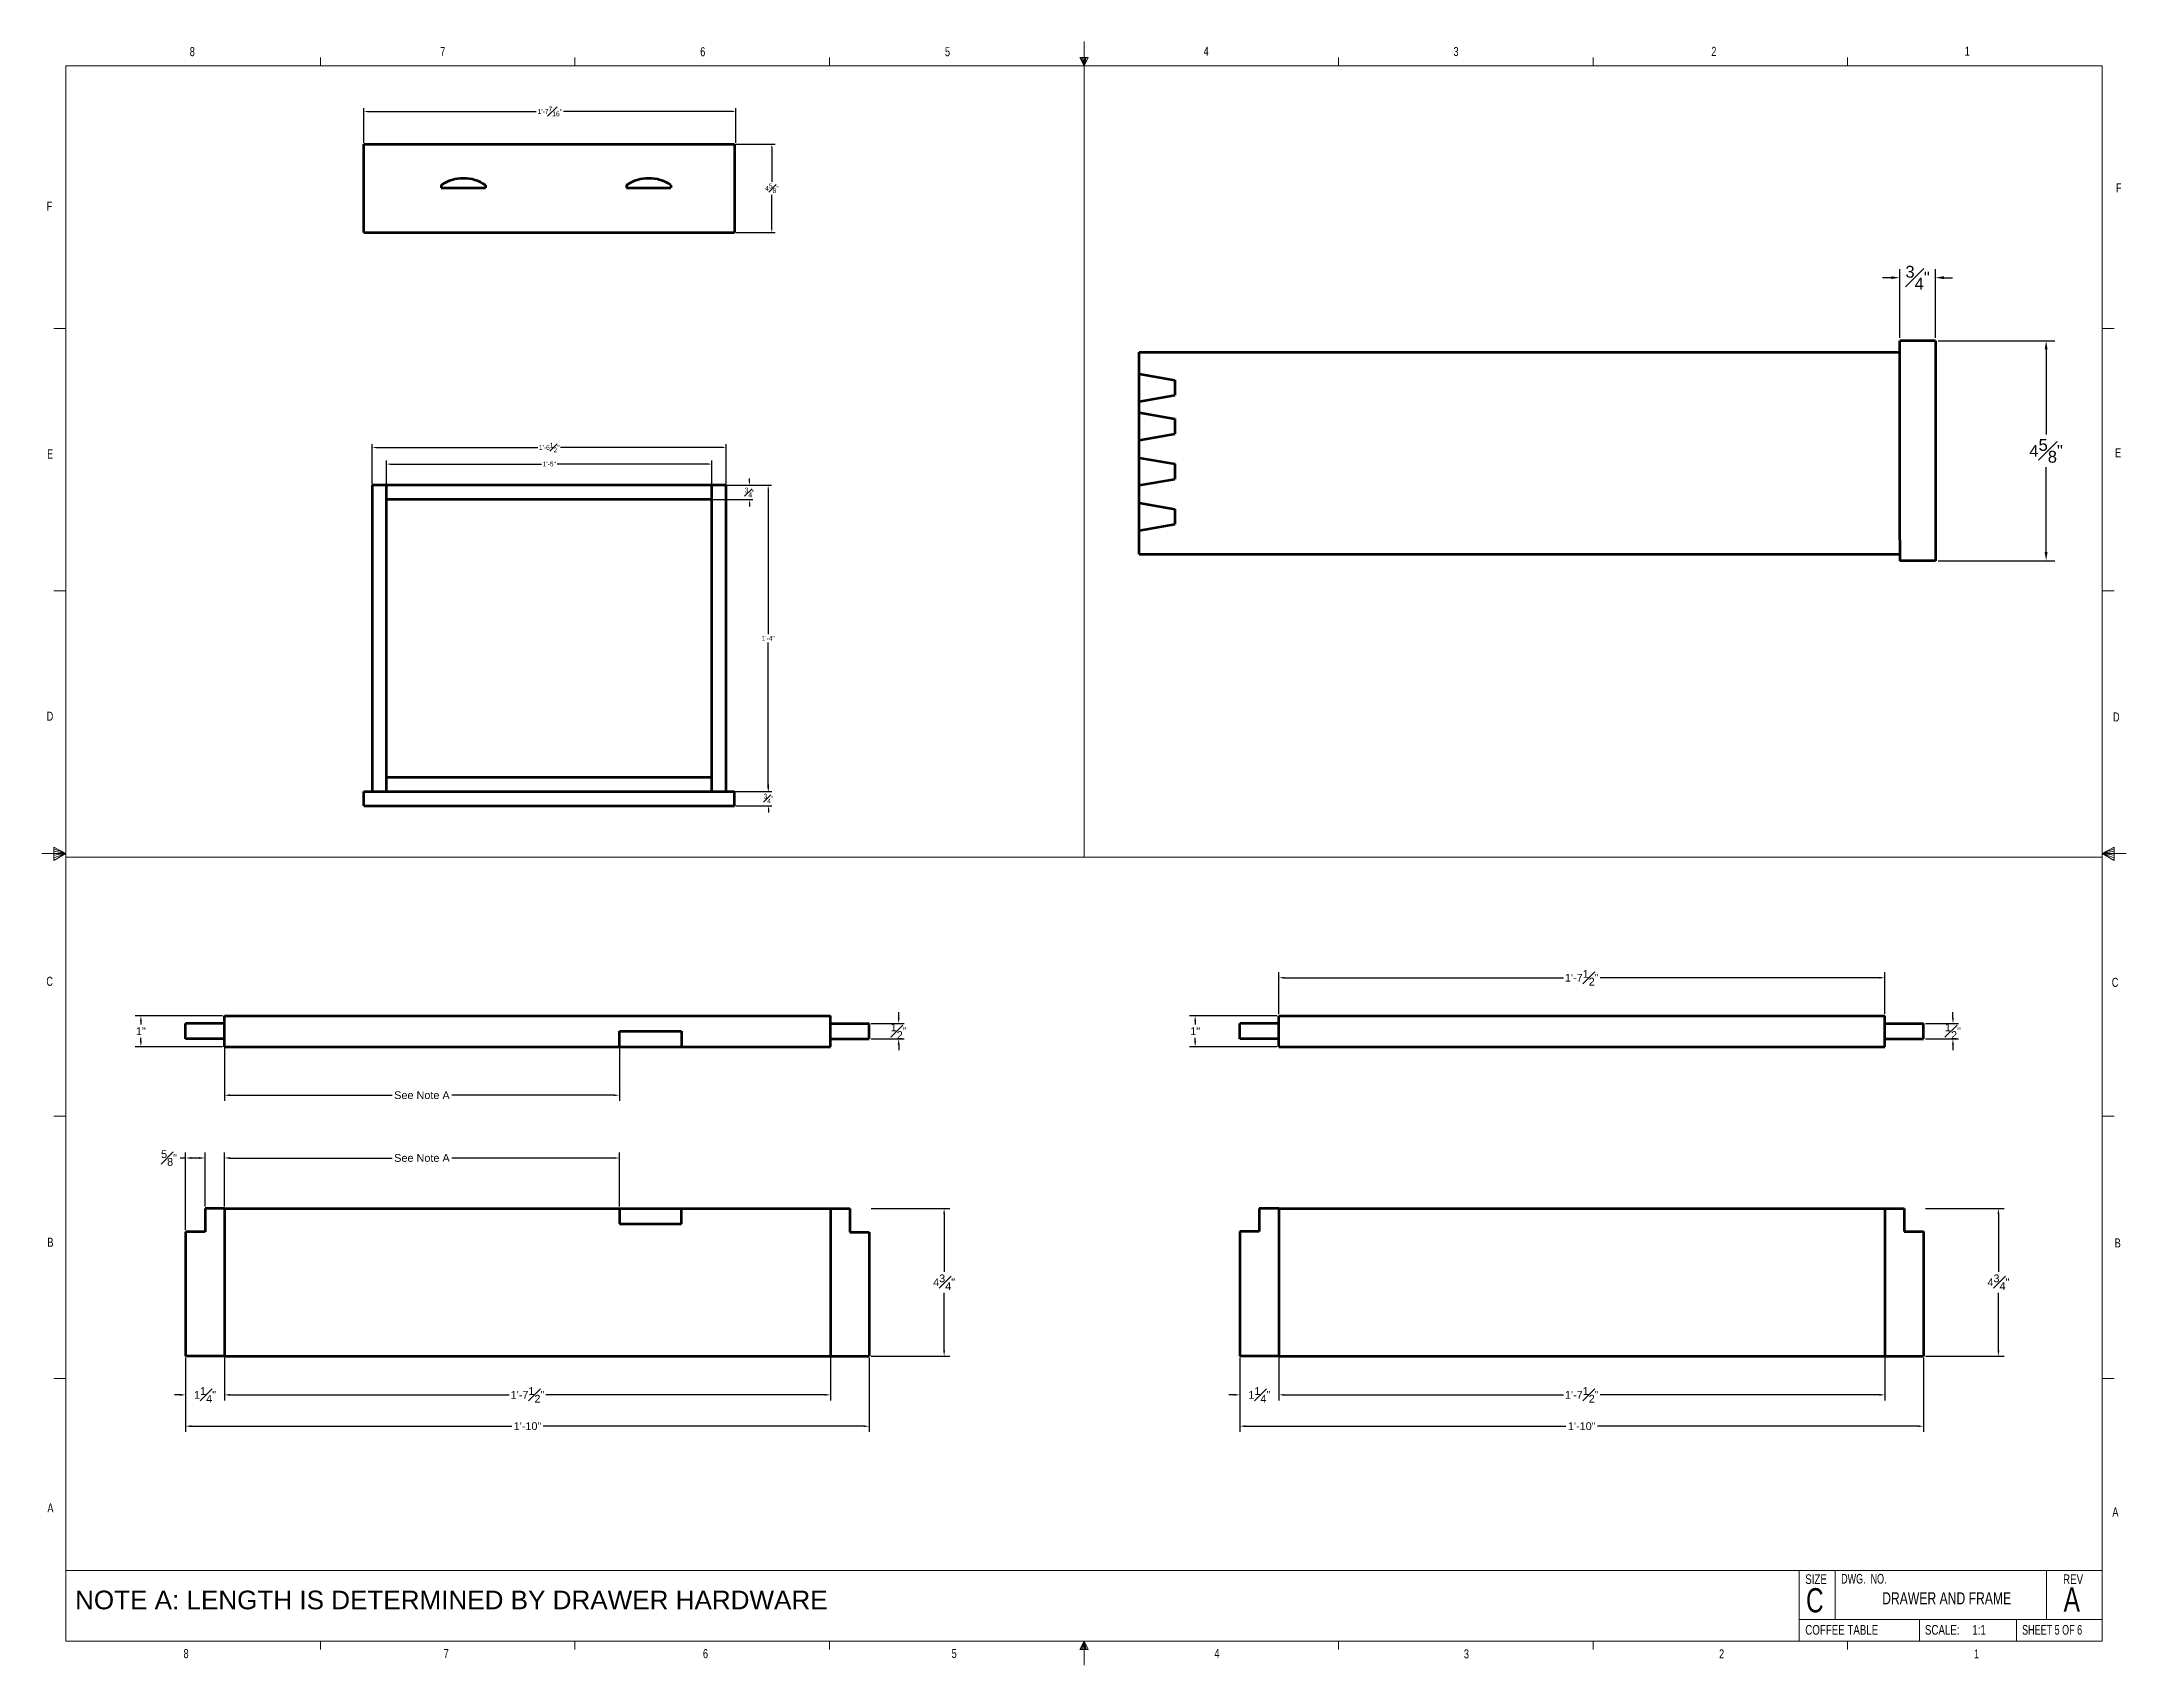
# Paper-space layout 'Frame' of a CAD drawing. Header units: inches. Extents: x 0.3 to 21.8, y 0.1 to 16.8.
# The model-space entities are those that its viewports show. They can reach past a viewport. Long polylines and large blocks are cut down to what shows.
import ezdxf

# ---------------------------------------------------------------- set-up
doc = ezdxf.new("R2010")
doc.units = ezdxf.units.IN
doc.header["$MEASUREMENT"] = 0
doc.layers.get('0').update_dxf_attribs({"lineweight": 70, "true_color": 0xc2ced6})
doc.layers.add('Dim', color=5, linetype='Continuous')
doc.layers.add('FORMAT', color=7, linetype='Continuous')
doc.styles.add('SLDTEXTSTYLE0', font='TXT', dxfattribs={"width": 0.75})
doc.styles.add('SLDTEXTSTYLE1', font='TXT', dxfattribs={"width": 0.692308})
doc.styles.add('SLDTEXTSTYLE2', font='TXT', dxfattribs={"width": 0.694444})
doc.styles.get("Standard").update_dxf_attribs({"font": 'Arial.ttf'})
doc.dimstyles.new('AnnotativeNickStandard', dxfattribs={"dimscale": 6, "dimtxt": 0.25, "dimasz": 0.18, "dimexe": 0.18, "dimexo": 0.0625, "dimgap": 0.09, "dimtad": 0, "dimtih": 1, "dimtoh": 1, "dimdec": 4, "dimrnd": 0.03125, "dimzin": 0, "dimdsep": 46, "dimlunit": 4, "dimtxsty": 'Standard', "dimcen": 0.09, "dimaunit": 1, "dimadec": 0, "dimazin": 0, "dimtfac": 1, "dimtdec": 4, "dimtofl": 0, "dimtmove": 0, "dimatfit": 3, "dimfxl": 1, "dimfrac": 1, "dimtolj": 1, "dimtzin": 0, "dimarcsym": 0})

# ---------------------------------------------------------------- blocks, each defined once
blk = doc.blocks.new('*D39')
at = {"layer": 'Defpoints', "color": 0, "transparency": 16777216}
for p in [(284.865, 275.142), (284.865, 270.392), (287.272, 270.392)]:
    blk.add_point(p, dxfattribs=at)
at = {"layer": 'Dim', "color": 0, "lineweight": -2, "transparency": 16777216}
for p, q in [((284.927, 275.142), (287.452, 275.142)), ((287.272, 274.962), (287.272, 273.106)), ((287.272, 270.572), (287.272, 272.428)), ((284.927, 270.392), (287.452, 270.392))]:
    blk.add_line(p, q, dxfattribs=at)
at = {"layer": 'Dim', "color": 0, "transparency": 16777216}
for points in [[(287.242, 274.962), (287.302, 274.962), (287.272, 275.142)], [(287.242, 270.572), (287.302, 270.572), (287.272, 270.392)]]:
    blk.add_solid(points, dxfattribs=at)
at = {"layer": 'Dim', "color": 0, "transparency": 16777216, "insert": (287.272, 272.767), "char_height": 0.25, "attachment_point": 5}
blk.add_mtext('\\A1;4{\\H1.000000x;\\S3#4;}"', dxfattribs=at)
blk = doc.blocks.new('*D40')
at = {"layer": 'Defpoints', "color": 0, "transparency": 16777216}
for p in [(262.865, 270.392), (284.865, 270.392), (284.865, 268.135)]:
    blk.add_point(p, dxfattribs=at)
at = {"layer": 'Dim', "color": 0, "lineweight": -2, "transparency": 16777216}
for p, q in [((262.865, 270.33), (262.865, 267.955)), ((284.865, 270.33), (284.865, 267.955)), ((263.045, 268.135), (273.357, 268.135)), ((284.685, 268.135), (274.372, 268.135))]:
    blk.add_line(p, q, dxfattribs=at)
at = {"layer": 'Dim', "color": 0, "transparency": 16777216}
for points in [[(263.045, 268.165), (263.045, 268.105), (262.865, 268.135)], [(284.685, 268.165), (284.685, 268.105), (284.865, 268.135)]]:
    blk.add_solid(points, dxfattribs=at)
at = {"layer": 'Dim', "color": 0, "transparency": 16777216, "insert": (273.865, 268.135), "char_height": 0.25, "attachment_point": 5}
blk.add_mtext('\\A1;1\'-10"', dxfattribs=at)
blk = doc.blocks.new('*D41')
at = {"layer": 'Defpoints', "color": 0, "transparency": 16777216}
for p in [(262.865, 270.392), (264.115, 270.392), (264.115, 269.143)]:
    blk.add_point(p, dxfattribs=at)
at = {"layer": 'Dim', "color": 0, "lineweight": -2, "transparency": 16777216}
for p, q in [((262.865, 270.33), (262.865, 268.963)), ((264.115, 270.33), (264.115, 268.963)), ((262.685, 269.143), (262.505, 269.143)), ((264.295, 269.143), (264.475, 269.143))]:
    blk.add_line(p, q, dxfattribs=at)
at = {"layer": 'Dim', "color": 0, "transparency": 16777216}
for points in [[(262.685, 269.173), (262.685, 269.113), (262.865, 269.143)], [(264.295, 269.173), (264.295, 269.113), (264.115, 269.143)]]:
    blk.add_solid(points, dxfattribs=at)
at = {"layer": 'Dim', "color": 0, "transparency": 16777216, "insert": (263.49, 269.143), "char_height": 0.25, "attachment_point": 5}
blk.add_mtext('\\A1;1{\\H1.000000x;\\S1#4;}"', dxfattribs=at)
blk = doc.blocks.new('*D42')
at = {"layer": 'Defpoints', "color": 0, "transparency": 16777216}
for p in [(264.115, 281.345), (261.425, 280.345), (264.115, 280.345)]:
    blk.add_point(p, dxfattribs=at)
at = {"layer": 'Dim', "color": 0, "lineweight": -2, "transparency": 16777216}
for p, q in [((264.052, 281.345), (261.245, 281.345)), ((261.425, 281.165), (261.425, 281.06)), ((264.052, 280.345), (261.245, 280.345)), ((261.425, 280.525), (261.425, 280.63))]:
    blk.add_line(p, q, dxfattribs=at)
at = {"layer": 'Dim', "color": 0, "transparency": 16777216}
for points in [[(261.395, 281.165), (261.455, 281.165), (261.425, 281.345)], [(261.395, 280.525), (261.455, 280.525), (261.425, 280.345)]]:
    blk.add_solid(points, dxfattribs=at)
at = {"layer": 'Dim', "color": 0, "transparency": 16777216, "insert": (261.425, 280.845), "char_height": 0.25, "attachment_point": 5}
blk.add_mtext('\\A1;1"', dxfattribs=at)
blk = doc.blocks.new('*D43')
at = {"layer": 'Defpoints', "color": 0, "transparency": 16777216}
for p in [(284.865, 281.095), (284.865, 280.595), (285.809, 280.595)]:
    blk.add_point(p, dxfattribs=at)
at = {"layer": 'Dim', "color": 0, "lineweight": -2, "transparency": 16777216}
for p, q in [((285.809, 281.275), (285.809, 281.455)), ((284.927, 281.095), (285.989, 281.095)), ((284.927, 280.595), (285.989, 280.595)), ((285.809, 280.415), (285.809, 280.235))]:
    blk.add_line(p, q, dxfattribs=at)
at = {"layer": 'Dim', "color": 0, "transparency": 16777216}
for points in [[(285.779, 281.275), (285.839, 281.275), (285.809, 281.095)], [(285.779, 280.415), (285.839, 280.415), (285.809, 280.595)]]:
    blk.add_solid(points, dxfattribs=at)
at = {"layer": 'Dim', "color": 0, "transparency": 16777216, "insert": (285.809, 280.845), "char_height": 0.25, "attachment_point": 5}
blk.add_mtext('\\A1;{\\H1.000000x;\\S1#2;}"', dxfattribs=at)
blk = doc.blocks.new('*D44')
at = {"layer": 'Defpoints', "color": 0, "transparency": 16777216}
for p in [(264.115, 270.392), (283.615, 270.392), (283.615, 269.143)]:
    blk.add_point(p, dxfattribs=at)
at = {"layer": 'Dim', "color": 0, "lineweight": -2, "transparency": 16777216}
for p, q in [((264.115, 270.33), (264.115, 268.963)), ((283.615, 270.33), (283.615, 268.963)), ((264.295, 269.143), (273.274, 269.143)), ((283.435, 269.143), (274.455, 269.143))]:
    blk.add_line(p, q, dxfattribs=at)
at = {"layer": 'Dim', "color": 0, "transparency": 16777216}
for points in [[(264.295, 269.173), (264.295, 269.113), (264.115, 269.143)], [(283.435, 269.173), (283.435, 269.113), (283.615, 269.143)]]:
    blk.add_solid(points, dxfattribs=at)
at = {"layer": 'Dim', "color": 0, "transparency": 16777216, "insert": (273.865, 269.143), "char_height": 0.25, "attachment_point": 5}
blk.add_mtext('\\A1;1\'-7{\\H1.000000x;\\S1#2;}"', dxfattribs=at)
blk = doc.blocks.new('*D45')
at = {"layer": 'Defpoints', "color": 0, "transparency": 16777216}
for p in [(250.94, 275.142), (250.94, 270.392), (253.347, 270.392)]:
    blk.add_point(p, dxfattribs=at)
at = {"layer": 'Dim', "color": 0, "lineweight": -2, "transparency": 16777216}
for p, q in [((251.003, 275.142), (253.527, 275.142)), ((253.347, 274.962), (253.347, 273.106)), ((253.347, 270.572), (253.347, 272.428)), ((251.003, 270.392), (253.527, 270.392))]:
    blk.add_line(p, q, dxfattribs=at)
at = {"layer": 'Dim', "color": 0, "transparency": 16777216}
for points in [[(253.317, 274.962), (253.377, 274.962), (253.347, 275.142)], [(253.317, 270.572), (253.377, 270.572), (253.347, 270.392)]]:
    blk.add_solid(points, dxfattribs=at)
at = {"layer": 'Dim', "color": 0, "transparency": 16777216, "insert": (253.347, 272.767), "char_height": 0.25, "attachment_point": 5}
blk.add_mtext('\\A1;4{\\H1.000000x;\\S3#4;}"', dxfattribs=at)
blk = doc.blocks.new('*D46')
at = {"layer": 'Defpoints', "color": 0, "transparency": 16777216}
for p in [(228.94, 270.392), (250.94, 270.392), (250.94, 268.135)]:
    blk.add_point(p, dxfattribs=at)
at = {"layer": 'Dim', "color": 0, "lineweight": -2, "transparency": 16777216}
for p, q in [((228.94, 270.33), (228.94, 267.955)), ((250.94, 270.33), (250.94, 267.955)), ((229.12, 268.135), (239.432, 268.135)), ((250.76, 268.135), (240.448, 268.135))]:
    blk.add_line(p, q, dxfattribs=at)
at = {"layer": 'Dim', "color": 0, "transparency": 16777216}
for points in [[(229.12, 268.165), (229.12, 268.105), (228.94, 268.135)], [(250.76, 268.165), (250.76, 268.105), (250.94, 268.135)]]:
    blk.add_solid(points, dxfattribs=at)
at = {"layer": 'Dim', "color": 0, "transparency": 16777216, "insert": (239.94, 268.135), "char_height": 0.25, "attachment_point": 5}
blk.add_mtext('\\A1;1\'-10"', dxfattribs=at)
blk = doc.blocks.new('*D47')
at = {"layer": 'Defpoints', "color": 0, "transparency": 16777216}
for p in [(228.94, 270.392), (230.19, 270.392), (230.19, 269.143)]:
    blk.add_point(p, dxfattribs=at)
at = {"layer": 'Dim', "color": 0, "lineweight": -2, "transparency": 16777216}
for p, q in [((228.94, 270.33), (228.94, 268.963)), ((230.19, 270.33), (230.19, 268.963)), ((228.76, 269.143), (228.58, 269.143)), ((230.37, 269.143), (230.55, 269.143))]:
    blk.add_line(p, q, dxfattribs=at)
at = {"layer": 'Dim', "color": 0, "transparency": 16777216}
for points in [[(228.76, 269.173), (228.76, 269.113), (228.94, 269.143)], [(230.37, 269.173), (230.37, 269.113), (230.19, 269.143)]]:
    blk.add_solid(points, dxfattribs=at)
at = {"layer": 'Dim', "color": 0, "transparency": 16777216, "insert": (229.565, 269.143), "char_height": 0.25, "attachment_point": 5}
blk.add_mtext('\\A1;1{\\H1.000000x;\\S1#4;}"', dxfattribs=at)
blk = doc.blocks.new('*D48')
at = {"layer": 'Defpoints', "color": 0, "transparency": 16777216}
for p in [(230.19, 270.392), (249.69, 270.392), (249.69, 269.143)]:
    blk.add_point(p, dxfattribs=at)
at = {"layer": 'Dim', "color": 0, "lineweight": -2, "transparency": 16777216}
for p, q in [((230.19, 270.33), (230.19, 268.963)), ((249.69, 270.33), (249.69, 268.963)), ((230.37, 269.143), (239.35, 269.143)), ((249.51, 269.143), (240.53, 269.143))]:
    blk.add_line(p, q, dxfattribs=at)
at = {"layer": 'Dim', "color": 0, "transparency": 16777216}
for points in [[(230.37, 269.173), (230.37, 269.113), (230.19, 269.143)], [(249.51, 269.173), (249.51, 269.113), (249.69, 269.143)]]:
    blk.add_solid(points, dxfattribs=at)
at = {"layer": 'Dim', "color": 0, "transparency": 16777216, "insert": (239.94, 269.143), "char_height": 0.25, "attachment_point": 5}
blk.add_mtext('\\A1;1\'-7{\\H1.000000x;\\S1#2;}"', dxfattribs=at)
blk = doc.blocks.new('*D49')
at = {"layer": 'Defpoints', "color": 0, "transparency": 16777216}
for p in [(230.19, 281.345), (227.501, 280.345), (230.19, 280.345)]:
    blk.add_point(p, dxfattribs=at)
at = {"layer": 'Dim', "color": 0, "lineweight": -2, "transparency": 16777216}
for p, q in [((230.128, 281.345), (227.321, 281.345)), ((227.501, 281.165), (227.501, 281.06)), ((230.128, 280.345), (227.321, 280.345)), ((227.501, 280.525), (227.501, 280.63))]:
    blk.add_line(p, q, dxfattribs=at)
at = {"layer": 'Dim', "color": 0, "transparency": 16777216}
for points in [[(227.471, 281.165), (227.531, 281.165), (227.501, 281.345)], [(227.471, 280.525), (227.531, 280.525), (227.501, 280.345)]]:
    blk.add_solid(points, dxfattribs=at)
at = {"layer": 'Dim', "color": 0, "transparency": 16777216, "insert": (227.501, 280.845), "char_height": 0.25, "attachment_point": 5}
blk.add_mtext('\\A1;1"', dxfattribs=at)
blk = doc.blocks.new('*D50')
at = {"layer": 'Defpoints', "color": 0, "transparency": 16777216}
for p in [(250.94, 281.095), (250.94, 280.595), (251.885, 280.595)]:
    blk.add_point(p, dxfattribs=at)
at = {"layer": 'Dim', "color": 0, "lineweight": -2, "transparency": 16777216}
for p, q in [((251.885, 281.275), (251.885, 281.455)), ((251.003, 281.095), (252.065, 281.095)), ((251.003, 280.595), (252.065, 280.595)), ((251.885, 280.415), (251.885, 280.235))]:
    blk.add_line(p, q, dxfattribs=at)
at = {"layer": 'Dim', "color": 0, "transparency": 16777216}
for points in [[(251.855, 281.275), (251.915, 281.275), (251.885, 281.095)], [(251.855, 280.415), (251.915, 280.415), (251.885, 280.595)]]:
    blk.add_solid(points, dxfattribs=at)
at = {"layer": 'Dim', "color": 0, "transparency": 16777216, "insert": (251.885, 280.845), "char_height": 0.25, "attachment_point": 5}
blk.add_mtext('\\A1;{\\H1.000000x;\\S1#2;}"', dxfattribs=at)
blk = doc.blocks.new('*D51')
at = {"layer": 'Defpoints', "color": 0, "transparency": 16777216}
for p in [(242.899, 276.765), (230.19, 275.142), (242.899, 275.142)]:
    blk.add_point(p, dxfattribs=at)
at = {"layer": 'Dim', "color": 0, "lineweight": -2, "transparency": 16777216}
for p, q in [((230.19, 275.205), (230.19, 276.945)), ((230.37, 276.765), (235.583, 276.765)), ((242.719, 276.765), (237.506, 276.765)), ((242.899, 275.205), (242.899, 276.945))]:
    blk.add_line(p, q, dxfattribs=at)
at = {"layer": 'Dim', "color": 0, "transparency": 16777216}
for points in [[(230.37, 276.795), (230.37, 276.735), (230.19, 276.765)], [(242.719, 276.795), (242.719, 276.735), (242.899, 276.765)]]:
    blk.add_solid(points, dxfattribs=at)
at = {"layer": 'Dim', "color": 0, "transparency": 16777216, "insert": (236.544, 276.765), "char_height": 0.25, "attachment_point": 5}
blk.add_mtext('\\A1;See Note A', dxfattribs=at)
blk = doc.blocks.new('*D52')
at = {"layer": 'Defpoints', "color": 0, "transparency": 16777216}
for p in [(230.19, 280.407), (242.899, 280.407), (242.899, 278.785)]:
    blk.add_point(p, dxfattribs=at)
at = {"layer": 'Dim', "color": 0, "lineweight": -2, "transparency": 16777216}
for p, q in [((230.19, 280.345), (230.19, 278.605)), ((242.899, 280.345), (242.899, 278.605)), ((230.37, 278.785), (235.583, 278.785)), ((242.719, 278.785), (237.506, 278.785))]:
    blk.add_line(p, q, dxfattribs=at)
at = {"layer": 'Dim', "color": 0, "transparency": 16777216}
for points in [[(230.37, 278.815), (230.37, 278.755), (230.19, 278.785)], [(242.719, 278.815), (242.719, 278.755), (242.899, 278.785)]]:
    blk.add_solid(points, dxfattribs=at)
at = {"layer": 'Dim', "color": 0, "transparency": 16777216, "insert": (236.544, 278.785), "char_height": 0.25, "attachment_point": 5}
blk.add_mtext('\\A1;See Note A', dxfattribs=at)
blk = doc.blocks.new('*D55')
at = {"layer": 'Defpoints', "color": 0, "transparency": 16777216}
for p in [(272.328, 104.271), (272.328, 88.271), (274.519, 88.271)]:
    blk.add_point(p, dxfattribs=at)
at = {"layer": 'Dim', "color": 0, "lineweight": -2, "transparency": 16777216}
for p, q in [((272.391, 104.271), (274.699, 104.271)), ((274.519, 104.091), (274.519, 96.486)), ((274.519, 88.451), (274.519, 96.056)), ((272.391, 88.271), (274.699, 88.271))]:
    blk.add_line(p, q, dxfattribs=at)
at = {"layer": 'Dim', "color": 0, "transparency": 16777216}
for points in [[(274.489, 104.091), (274.549, 104.091), (274.519, 104.271)], [(274.489, 88.451), (274.549, 88.451), (274.519, 88.271)]]:
    blk.add_solid(points, dxfattribs=at)
at = {"layer": 'Dim', "color": 0, "transparency": 16777216, "insert": (274.519, 96.271), "char_height": 0.25, "attachment_point": 5}
blk.add_mtext('\\A1;1\'-4"', dxfattribs=at)
blk = doc.blocks.new('*D56')
at = {"layer": 'Defpoints', "color": 0, "transparency": 16777216}
for p in [(272.766, 88.271), (272.766, 87.521), (274.534, 87.521)]:
    blk.add_point(p, dxfattribs=at)
at = {"layer": 'Dim', "color": 0, "lineweight": -2, "transparency": 16777216}
for p, q in [((274.534, 88.451), (274.534, 88.631)), ((272.828, 88.271), (274.714, 88.271)), ((272.828, 87.521), (274.714, 87.521)), ((274.534, 87.341), (274.534, 87.161))]:
    blk.add_line(p, q, dxfattribs=at)
at = {"layer": 'Dim', "color": 0, "transparency": 16777216}
for points in [[(274.504, 88.451), (274.564, 88.451), (274.534, 88.271)], [(274.504, 87.341), (274.564, 87.341), (274.534, 87.521)]]:
    blk.add_solid(points, dxfattribs=at)
at = {"layer": 'Dim', "color": 0, "transparency": 16777216, "insert": (274.534, 87.896), "char_height": 0.25, "attachment_point": 5}
blk.add_mtext('\\A1;{\\H1.000000x;\\S3#4;}"', dxfattribs=at)
blk = doc.blocks.new('*D57')
at = {"layer": 'Defpoints', "color": 0, "transparency": 16777216}
for p in [(271.578, 104.271), (271.578, 103.521), (273.545, 103.521)]:
    blk.add_point(p, dxfattribs=at)
at = {"layer": 'Dim', "color": 0, "lineweight": -2, "transparency": 16777216}
for p, q in [((273.545, 104.451), (273.545, 104.631)), ((271.641, 104.271), (273.725, 104.271)), ((271.641, 103.521), (273.725, 103.521)), ((273.545, 103.341), (273.545, 103.161))]:
    blk.add_line(p, q, dxfattribs=at)
at = {"layer": 'Dim', "color": 0, "transparency": 16777216}
for points in [[(273.515, 104.451), (273.575, 104.451), (273.545, 104.271)], [(273.515, 103.341), (273.575, 103.341), (273.545, 103.521)]]:
    blk.add_solid(points, dxfattribs=at)
at = {"layer": 'Dim', "color": 0, "transparency": 16777216, "insert": (273.545, 103.896), "char_height": 0.25, "attachment_point": 5}
blk.add_mtext('\\A1;{\\H1.000000x;\\S3#4;}"', dxfattribs=at)
blk = doc.blocks.new('*D58')
at = {"layer": 'Defpoints', "color": 0, "transparency": 16777216}
for p in [(272.766, 122.106), (272.766, 117.481), (274.712, 117.481)]:
    blk.add_point(p, dxfattribs=at)
at = {"layer": 'Dim', "color": 0, "lineweight": -2, "transparency": 16777216}
for p, q in [((272.828, 122.106), (274.892, 122.106)), ((274.712, 121.926), (274.712, 120.134)), ((274.712, 117.661), (274.712, 119.452)), ((272.828, 117.481), (274.892, 117.481))]:
    blk.add_line(p, q, dxfattribs=at)
at = {"layer": 'Dim', "color": 0, "transparency": 16777216}
for points in [[(274.682, 121.926), (274.742, 121.926), (274.712, 122.106)], [(274.682, 117.661), (274.742, 117.661), (274.712, 117.481)]]:
    blk.add_solid(points, dxfattribs=at)
at = {"layer": 'Dim', "color": 0, "transparency": 16777216, "insert": (274.712, 119.793), "char_height": 0.25, "attachment_point": 5}
blk.add_mtext('\\A1;4{\\H1.000000x;\\S5#8;}"', dxfattribs=at)
blk = doc.blocks.new('*D59')
at = {"layer": 'Defpoints', "color": 0, "transparency": 16777216}
for p in [(272.828, 123.809), (253.391, 122.106), (272.828, 122.106)]:
    blk.add_point(p, dxfattribs=at)
at = {"layer": 'Dim', "color": 0, "lineweight": -2, "transparency": 16777216}
for p, q in [((253.391, 122.168), (253.391, 123.989)), ((253.571, 123.809), (262.4, 123.809)), ((272.648, 123.809), (263.819, 123.809)), ((272.828, 122.168), (272.828, 123.989))]:
    blk.add_line(p, q, dxfattribs=at)
at = {"layer": 'Dim', "color": 0, "transparency": 16777216}
for points in [[(253.571, 123.839), (253.571, 123.779), (253.391, 123.809)], [(272.648, 123.839), (272.648, 123.779), (272.828, 123.809)]]:
    blk.add_solid(points, dxfattribs=at)
at = {"layer": 'Dim', "color": 0, "transparency": 16777216, "insert": (263.109, 123.809), "char_height": 0.25, "attachment_point": 5}
blk.add_mtext('\\A1;1\'-7{\\H1.000000x;\\S7#16;}"', dxfattribs=at)
blk = doc.blocks.new('*D60')
at = {"layer": 'Defpoints', "color": 0, "transparency": 16777216}
for p in [(272.328, 106.245), (253.828, 104.271), (272.328, 104.271)]:
    blk.add_point(p, dxfattribs=at)
at = {"layer": 'Dim', "color": 0, "lineweight": -2, "transparency": 16777216}
for p, q in [((253.828, 104.334), (253.828, 106.425)), ((254.008, 106.245), (262.488, 106.245)), ((272.148, 106.245), (263.669, 106.245)), ((272.328, 104.334), (272.328, 106.425))]:
    blk.add_line(p, q, dxfattribs=at)
at = {"layer": 'Dim', "color": 0, "transparency": 16777216}
for points in [[(254.008, 106.275), (254.008, 106.215), (253.828, 106.245)], [(272.148, 106.275), (272.148, 106.215), (272.328, 106.245)]]:
    blk.add_solid(points, dxfattribs=at)
at = {"layer": 'Dim', "color": 0, "transparency": 16777216, "insert": (263.078, 106.245), "char_height": 0.25, "attachment_point": 5}
blk.add_mtext('\\A1;1\'-6{\\H1.000000x;\\S1#2;}"', dxfattribs=at)
blk = doc.blocks.new('*D61')
at = {"layer": 'Defpoints', "color": 0, "transparency": 16777216}
for p in [(271.578, 105.38), (254.578, 104.271), (271.578, 104.271)]:
    blk.add_point(p, dxfattribs=at)
at = {"layer": 'Dim', "color": 0, "lineweight": -2, "transparency": 16777216}
for p, q in [((254.578, 104.334), (254.578, 105.56)), ((254.758, 105.38), (262.668, 105.38)), ((271.398, 105.38), (263.489, 105.38)), ((271.578, 104.334), (271.578, 105.56))]:
    blk.add_line(p, q, dxfattribs=at)
at = {"layer": 'Dim', "color": 0, "transparency": 16777216}
for points in [[(254.758, 105.41), (254.758, 105.35), (254.578, 105.38)], [(271.398, 105.41), (271.398, 105.35), (271.578, 105.38)]]:
    blk.add_solid(points, dxfattribs=at)
at = {"layer": 'Dim', "color": 0, "transparency": 16777216, "insert": (263.078, 105.38), "char_height": 0.25, "attachment_point": 5}
blk.add_mtext('\\A1;1\'-5"', dxfattribs=at)
blk = doc.blocks.new('*D62')
at = {"layer": 'Defpoints', "color": 0, "transparency": 16777216}
for p in [(325.99, 91.991), (325.99, 87.366), (328.32, 87.366)]:
    blk.add_point(p, dxfattribs=at)
at = {"layer": 'Dim', "color": 0, "lineweight": -2, "transparency": 16777216}
for p, q in [((326.052, 91.991), (328.5, 91.991)), ((328.32, 91.811), (328.32, 90.019)), ((328.32, 87.546), (328.32, 89.337)), ((326.052, 87.366), (328.5, 87.366))]:
    blk.add_line(p, q, dxfattribs=at)
at = {"layer": 'Dim', "color": 0, "transparency": 16777216}
for points in [[(328.29, 91.811), (328.35, 91.811), (328.32, 91.991)], [(328.29, 87.546), (328.35, 87.546), (328.32, 87.366)]]:
    blk.add_solid(points, dxfattribs=at)
at = {"layer": 'Dim', "color": 0, "transparency": 16777216, "insert": (328.32, 89.678), "char_height": 0.25, "attachment_point": 5}
blk.add_mtext('\\A1;4{\\H1.000000x;\\S5#8;}"', dxfattribs=at)
blk = doc.blocks.new('*D73')
at = {"layer": 'Defpoints', "color": 0, "transparency": 16777216}
for p in [(325.99, 93.321), (325.24, 91.991), (325.99, 91.991)]:
    blk.add_point(p, dxfattribs=at)
at = {"layer": 'Dim', "color": 0, "lineweight": -2, "transparency": 16777216}
for p, q in [((325.24, 92.053), (325.24, 93.501)), ((325.99, 92.053), (325.99, 93.501)), ((325.06, 93.321), (324.88, 93.321)), ((326.17, 93.321), (326.35, 93.321))]:
    blk.add_line(p, q, dxfattribs=at)
at = {"layer": 'Dim', "color": 0, "transparency": 16777216}
for points in [[(325.06, 93.351), (325.06, 93.291), (325.24, 93.321)], [(326.17, 93.351), (326.17, 93.291), (325.99, 93.321)]]:
    blk.add_solid(points, dxfattribs=at)
at = {"layer": 'Dim', "color": 0, "transparency": 16777216, "insert": (325.615, 93.321), "char_height": 0.25, "attachment_point": 5}
blk.add_mtext('\\A1;{\\H1.000000x;\\S3#4;}"', dxfattribs=at)
blk = doc.blocks.new('*D135')
at = {"layer": 'Defpoints', "color": 0, "transparency": 16777216}
for p in [(283.615, 282.565), (264.115, 281.345), (283.615, 281.345)]:
    blk.add_point(p, dxfattribs=at)
at = {"layer": 'Dim', "color": 0, "lineweight": -2, "transparency": 16777216}
for p, q in [((264.115, 281.407), (264.115, 282.745)), ((264.295, 282.565), (273.274, 282.565)), ((283.435, 282.565), (274.455, 282.565)), ((283.615, 281.407), (283.615, 282.745))]:
    blk.add_line(p, q, dxfattribs=at)
at = {"layer": 'Dim', "color": 0, "transparency": 16777216}
for points in [[(264.295, 282.595), (264.295, 282.535), (264.115, 282.565)], [(283.435, 282.595), (283.435, 282.535), (283.615, 282.565)]]:
    blk.add_solid(points, dxfattribs=at)
at = {"layer": 'Dim', "color": 0, "transparency": 16777216, "insert": (273.865, 282.565), "char_height": 0.25, "attachment_point": 5}
blk.add_mtext('\\A1;1\'-7{\\H1.000000x;\\S1#2;}"', dxfattribs=at)
blk = doc.blocks.new('*D159')
at = {"layer": 'Defpoints', "color": 0, "transparency": 16777216}
for p in [(229.565, 276.765), (229.565, 275.142), (228.94, 274.39)]:
    blk.add_point(p, dxfattribs=at)
at = {"layer": 'Dim', "color": 0, "lineweight": -2, "transparency": 16777216}
for p, q in [((228.94, 276.765), (228.76, 276.765)), ((228.94, 274.453), (228.94, 276.945)), ((229.385, 276.765), (229.12, 276.765)), ((229.565, 275.205), (229.565, 276.945))]:
    blk.add_line(p, q, dxfattribs=at)
at = {"layer": 'Dim', "color": 0, "transparency": 16777216}
for points in [[(229.12, 276.795), (229.12, 276.735), (228.94, 276.765)], [(229.385, 276.795), (229.385, 276.735), (229.565, 276.765)]]:
    blk.add_solid(points, dxfattribs=at)
at = {"layer": 'Dim', "color": 0, "transparency": 16777216, "insert": (228.405, 276.765), "char_height": 0.25, "attachment_point": 5}
blk.add_mtext('\\A1;{\\H1.000000x;\\S5#8;}"', dxfattribs=at)

msp = doc.modelspace()

# ---------------------------------------------------------------- linework, layer by layer
for p, q in [((230.19004, 280.34492), (230.19004, 281.34492)), ((230.19004, 281.34492), (249.69004, 281.34492)), ((249.69004, 280.34492), (249.69004, 281.34492)), ((264.1145, 280.34492), (264.1145, 281.34492)), ((264.1145, 281.34492), (283.6145, 281.34492)), ((283.6145, 280.34492), (283.6145, 281.34492)), ((228.94004, 280.59492), (228.94004, 281.09492)), ((230.19004, 281.09492), (228.94004, 281.09492)), ((242.8987, 280.34492), (242.8987, 280.84492)), ((242.8987, 280.84492), (244.8987, 280.84492)), ((244.8987, 280.84492), (244.8987, 280.34492)), ((249.69004, 281.09492), (250.94004, 281.09492)), ((250.94004, 280.59492), (250.94004, 281.09492)), ((262.8645, 280.59492), (262.8645, 281.09492)), ((264.1145, 281.09492), (262.8645, 281.09492)), ((283.6145, 281.09492), (284.8645, 281.09492)), ((284.8645, 280.59492), (284.8645, 281.09492)), ((230.19004, 280.59492), (228.94004, 280.59492)), ((230.19004, 280.34492), (249.69004, 280.34492)), ((249.69004, 280.59492), (250.94004, 280.59492)), ((264.1145, 280.59492), (262.8645, 280.59492)), ((264.1145, 280.34492), (283.6145, 280.34492)), ((283.6145, 280.59492), (284.8645, 280.59492)), ((230.19004, 275.14233), (229.56504, 275.14233)), ((229.56504, 275.14233), (229.56504, 274.3902)), ((230.19004, 275.14233), (249.69004, 275.14233)), ((230.19004, 275.14233), (230.19004, 270.39233)), ((242.8987, 275.14233), (242.8987, 274.64233)), ((244.8987, 274.64233), (244.8987, 275.14233)), ((249.69004, 275.14233), (249.69004, 270.39233)), ((249.69004, 275.14233), (250.31504, 275.14233)), ((250.31504, 275.14233), (250.31504, 274.37386)), ((264.1145, 275.14233), (263.4895, 275.14233)), ((263.4895, 275.14233), (263.4895, 274.40156)), ((264.1145, 275.14233), (283.6145, 275.14233)), ((264.1145, 275.14233), (264.1145, 270.39233)), ((283.6145, 275.14233), (283.6145, 270.39233)), ((283.6145, 275.14233), (284.2395, 275.14233)), ((284.2395, 275.14233), (284.2395, 274.39752)), ((242.8987, 274.64233), (244.8987, 274.64233)), ((228.94004, 274.3902), (228.94004, 270.39233)), ((229.56504, 274.3902), (228.94004, 274.3902)), ((250.31504, 274.37386), (250.94004, 274.37386)), ((250.94004, 274.37386), (250.94004, 270.39233)), ((262.8645, 274.40156), (262.8645, 270.39233)), ((263.4895, 274.40156), (262.8645, 274.40156)), ((284.2395, 274.39752), (284.8645, 274.39752)), ((284.8645, 274.39752), (284.8645, 270.39233)), ((230.19004, 270.39233), (228.94004, 270.39233)), ((230.19004, 270.39233), (249.69004, 270.39233)), ((249.69004, 270.39233), (250.94004, 270.39233)), ((264.1145, 270.39233), (262.8645, 270.39233)), ((264.1145, 270.39233), (283.6145, 270.39233)), ((283.6145, 270.39233), (284.8645, 270.39233)), ((253.39069, 117.48056), (253.39069, 122.10556)), ((253.39069, 122.10556), (272.76569, 122.10556)), ((272.76569, 122.10556), (272.76569, 117.48056)), ((257.43075, 119.96651), (257.43075, 119.81725)), ((257.43075, 119.81725), (259.74922, 119.81725)), ((259.74922, 119.96651), (259.74922, 119.81725)), ((267.11825, 119.96651), (267.11825, 119.81725)), ((267.11825, 119.81725), (269.43672, 119.81725)), ((269.43672, 119.96651), (269.43672, 119.81725)), ((253.39069, 117.48056), (272.76569, 117.48056)), ((272.32819, 104.27137), (253.82819, 104.27137)), ((253.82819, 104.27137), (253.82819, 88.27137)), ((254.57819, 88.27137), (254.57819, 104.27137)), ((271.57819, 88.27137), (271.57819, 104.27137)), ((272.32819, 88.27137), (272.32819, 104.27137)), ((271.57819, 103.52137), (254.57819, 103.52137)), ((309.23981, 87.5045), (309.23981, 91.7545)), ((309.23981, 91.7545), (325.23981, 91.7545)), ((325.23981, 91.55301), (325.23981, 91.99051)), ((325.98981, 91.99051), (325.23981, 91.99051)), ((325.98981, 91.99051), (325.98981, 87.36551)), ((309.23981, 91.29477), (309.98981, 91.16253)), ((325.23981, 87.80301), (325.23981, 91.55301)), ((309.23981, 90.71323), (309.98981, 90.84548)), ((309.98981, 91.16253), (309.98981, 90.84548)), ((309.23981, 90.48129), (309.98981, 90.34905)), ((309.23981, 89.89975), (309.98981, 90.03199)), ((309.98981, 90.34905), (309.98981, 90.03199)), ((309.23981, 89.53354), (309.98981, 89.4013)), ((309.23981, 88.952), (309.98981, 89.08425)), ((309.98981, 89.4013), (309.98981, 89.08425)), ((254.57819, 89.02137), (271.57819, 89.02137)), ((253.39069, 88.27137), (272.76569, 88.27137)), ((253.39069, 87.52137), (253.39069, 88.27137)), ((254.57819, 88.27137), (271.57819, 88.27137)), ((272.76569, 87.52137), (272.76569, 88.27137)), ((309.23981, 88.5858), (309.98981, 88.45355)), ((309.98981, 88.45355), (309.98981, 88.1365)), ((309.23981, 88.00425), (309.98981, 88.1365)), ((309.23981, 87.5045), (309.23981, 87.7545)), ((325.23981, 87.80301), (325.23981, 87.36551)), ((253.39069, 87.52137), (272.76569, 87.52137)), ((309.23981, 87.5045), (325.23981, 87.5045)), ((325.98981, 87.36551), (325.23981, 87.36551))]:
    msp.add_line(p, q)
for centre in [(258.58999, 118.21095), (268.27749, 118.21095)]:
    msp.add_arc(centre, 2.10377, 56.562424, 123.437576)

# ---------------------------------------------------------------- dimensions: what is measured, and where the dimension line sits
at = {"layer": 'Dim'}
for base, p1, p2, picture, middle in [((283.6145, 282.56531), (264.1145, 281.34492), (283.6145, 281.34492), '*D135', (273.8645, 282.56531)), ((230.19004, 269.14265), (228.94004, 270.39233), (230.19004, 270.39233), '*D47', (229.56504, 269.14265)), ((250.94004, 268.13547), (228.94004, 270.39233), (250.94004, 270.39233), '*D46', (239.94004, 268.13547)), ((249.69004, 269.14265), (230.19004, 270.39233), (249.69004, 270.39233), '*D48', (239.94004, 269.14265)), ((264.1145, 269.14265), (262.8645, 270.39233), (264.1145, 270.39233), '*D41', (263.4895, 269.14265)), ((284.8645, 268.13547), (262.8645, 270.39233), (284.8645, 270.39233), '*D40', (273.8645, 268.13547)), ((283.6145, 269.14265), (264.1145, 270.39233), (283.6145, 270.39233), '*D44', (273.8645, 269.14265)), ((272.82819, 123.80938), (253.39069, 122.10556), (272.82819, 122.10556), '*D59', (263.10944, 123.80938)), ((272.32819, 106.24543), (253.82819, 104.27137), (272.32819, 104.27137), '*D60', (263.07819, 106.24543)), ((271.57819, 105.37965), (254.57819, 104.27137), (271.57819, 104.27137), '*D61', (263.07819, 105.37965)), ((325.98981, 93.32102), (325.23981, 91.99051), (325.98981, 91.99051), '*D73', (325.61481, 93.32102))]:
    dim = msp.add_linear_dim(base=base, p1=p1, p2=p2, dimstyle='AnnotativeNickStandard', dxfattribs=at)
    dim.commit()
    dim.dimension.update_dxf_attribs({"geometry": picture, "text_midpoint": middle})
for base, p1, p2, picture, middle in [((227.5006, 280.34492), (230.19004, 281.34492), (230.19004, 280.34492), '*D49', (227.5006, 280.84492)), ((261.42506, 280.34492), (264.1145, 281.34492), (264.1145, 280.34492), '*D42', (261.42506, 280.84492)), ((253.34721, 270.39233), (250.94004, 275.14233), (250.94004, 270.39233), '*D45', (253.34721, 272.76733)), ((287.27167, 270.39233), (284.8645, 275.14233), (284.8645, 270.39233), '*D39', (287.27167, 272.76733)), ((274.712, 117.48056), (272.76569, 122.10556), (272.76569, 117.48056), '*D58', (274.712, 119.79306)), ((273.54479, 103.52137), (271.57819, 104.27137), (271.57819, 103.52137), '*D57', (273.54479, 103.89637)), ((274.51889, 88.27137), (272.32819, 104.27137), (272.32819, 88.27137), '*D55', (274.51889, 96.27137)), ((328.31994, 87.36551), (325.98981, 91.99051), (325.98981, 87.36551), '*D62', (328.31994, 89.67801)), ((274.53389, 87.52137), (272.76569, 88.27137), (272.76569, 87.52137), '*D56', (274.53389, 87.89637))]:
    dim = msp.add_linear_dim(base=base, p1=p1, p2=p2, angle=90, dimstyle='AnnotativeNickStandard', dxfattribs=at)
    dim.commit()
    dim.dimension.update_dxf_attribs({"geometry": picture, "text_midpoint": middle})
for base, p1, p2, picture, middle in [((251.88461, 280.59492), (250.94004, 281.09492), (250.94004, 280.59492), '*D50', (251.88461, 280.84492)), ((285.80908, 280.59492), (284.8645, 281.09492), (284.8645, 280.59492), '*D43', (285.80908, 280.84492))]:
    dim = msp.add_linear_dim(base=base, p1=p1, p2=p2, angle=90, dimstyle='AnnotativeNickStandard', dxfattribs=at)
    dim.commit()
    dim.dimension.update_dxf_attribs({"geometry": picture, "text_midpoint": middle, "dimtype": 160})
for base, p1, p2, picture, middle in [((242.8987, 278.78478), (230.19004, 280.40742), (242.8987, 280.40742), '*D52', (236.54437, 278.78478)), ((242.8987, 276.76496), (230.19004, 275.14233), (242.8987, 275.14233), '*D51', (236.54437, 276.76496))]:
    dim = msp.add_linear_dim(base=base, p1=p1, p2=p2, text='See Note A', dimstyle='AnnotativeNickStandard', dxfattribs=at)
    dim.commit()
    dim.dimension.update_dxf_attribs({"geometry": picture, "text_midpoint": middle})
dim = msp.add_linear_dim(base=(229.56504, 276.76496), p1=(228.94004, 274.3902), p2=(229.56504, 275.14233), dimstyle='AnnotativeNickStandard', dxfattribs=at)
dim.commit()
dim.dimension.update_dxf_attribs({"geometry": '*D159', "text_midpoint": (228.40498, 276.76496), "dimtype": 160})

psp = doc.layouts.new('Frame')

# ---------------------------------------------------------------- linework, layer by layer
at = {"color": 7, "linetype": 'Continuous', "lineweight": 0}
for p, q in [((11.058, 16.566), (11.058, 16.814)), ((0.558, 16.566), (21.558, 16.566)), ((0.558, 16.566), (0.558, 0.316)), ((3.183, 16.566), (3.183, 16.651)), ((5.808, 16.566), (5.808, 16.651)), ((8.433, 16.566), (8.433, 16.651)), ((11.016, 16.651), (11.102, 16.651)), ((11.058, 16.566), (11.016, 16.651)), ((11.058, 16.566), (11.024, 16.651)), ((11.058, 16.566), (11.044, 16.651)), ((11.058, 16.566), (11.071, 16.651)), ((11.058, 16.566), (11.081, 16.651)), ((11.058, 16.566), (11.102, 16.651)), ((13.683, 16.566), (13.683, 16.651)), ((16.308, 16.566), (16.308, 16.651)), ((18.933, 16.566), (18.933, 16.651)), ((21.558, 0.316), (21.558, 16.566)), ((0.558, 13.857), (0.433, 13.857)), ((21.558, 13.857), (21.683, 13.857)), ((0.558, 11.149), (0.433, 11.149)), ((21.558, 11.149), (21.683, 11.149)), ((0.558, 8.441), (0.308, 8.441)), ((0.434, 8.506), (0.434, 8.368)), ((0.558, 8.441), (0.434, 8.506)), ((0.434, 8.488), (0.558, 8.441)), ((0.434, 8.464), (0.558, 8.441)), ((0.434, 8.368), (0.558, 8.441)), ((0.434, 8.395), (0.558, 8.441)), ((0.434, 8.422), (0.558, 8.441)), ((21.558, 8.441), (21.682, 8.506)), ((21.682, 8.488), (21.558, 8.441)), ((21.682, 8.464), (21.558, 8.441)), ((21.682, 8.422), (21.558, 8.441)), ((21.682, 8.395), (21.558, 8.441)), ((21.682, 8.368), (21.558, 8.441)), ((21.558, 8.441), (21.808, 8.441)), ((21.682, 8.506), (21.682, 8.368)), ((0.558, 5.733), (0.433, 5.733)), ((21.558, 5.733), (21.683, 5.733)), ((0.558, 3.025), (0.433, 3.025)), ((21.558, 3.025), (21.683, 3.025)), ((18.433, 1.047), (18.433, 0.316)), ((18.433, 1.047), (21.558, 1.047)), ((18.806, 1.047), (18.806, 0.54)), ((20.986, 1.047), (20.986, 0.54)), ((18.433, 0.54), (21.558, 0.54)), ((19.676, 0.54), (19.676, 0.316)), ((20.677, 0.54), (20.677, 0.316)), ((21.558, 0.316), (0.558, 0.316)), ((3.183, 0.316), (3.183, 0.231)), ((5.808, 0.316), (5.808, 0.231)), ((8.433, 0.316), (8.433, 0.231)), ((11.058, 0.316), (11.016, 0.23)), ((11.016, 0.23), (11.102, 0.23)), ((11.058, 0.316), (11.024, 0.23)), ((11.058, 0.316), (11.044, 0.23)), ((11.058, 0.316), (11.058, 0.068)), ((11.058, 0.316), (11.102, 0.23)), ((11.058, 0.316), (11.081, 0.23)), ((11.058, 0.316), (11.071, 0.23)), ((13.683, 0.316), (13.683, 0.231)), ((16.308, 0.316), (16.308, 0.231)), ((18.933, 0.316), (18.933, 0.231))]:
    psp.add_line(p, q, dxfattribs=at)

# ---------------------------------------------------------------- texts
at = {"color": 7, "linetype": 'Continuous', "lineweight": 0, "attachment_point": 1}
for s, insert, char_height, style in [('8', (1.835, 16.758), 0.0937, 'SLDTEXTSTYLE0'), ('7', (4.418, 16.758), 0.0937, 'SLDTEXTSTYLE0'), ('6', (7.1, 16.757), 0.0937, 'SLDTEXTSTYLE0'), ('5', (9.624, 16.757), 0.0937, 'SLDTEXTSTYLE0'), ('4', (12.292, 16.762), 0.0937, 'SLDTEXTSTYLE0'), ('3', (14.869, 16.759), 0.0937, 'SLDTEXTSTYLE0'), ('2', (17.528, 16.76), 0.0937, 'SLDTEXTSTYLE0'), ('1', (20.142, 16.762), 0.0937, 'SLDTEXTSTYLE0'), ('F', (21.701, 15.352), 0.0937, 'SLDTEXTSTYLE0'), ('F', (0.359, 15.163), 0.0937, 'SLDTEXTSTYLE0'), ('E', (0.364, 12.608), 0.0937, 'SLDTEXTSTYLE0'), ('E', (21.692, 12.621), 0.0937, 'SLDTEXTSTYLE0'), ('D', (0.359, 9.904), 0.0937, 'SLDTEXTSTYLE0'), ('D', (21.671, 9.896), 0.0937, 'SLDTEXTSTYLE0'), ('C', (0.356, 7.17), 0.0937, 'SLDTEXTSTYLE0'), ('C', (21.658, 7.159), 0.0937, 'SLDTEXTSTYLE0'), ('B', (0.367, 4.478), 0.0937, 'SLDTEXTSTYLE0'), ('B', (21.688, 4.471), 0.0937, 'SLDTEXTSTYLE0'), ('A', (0.367, 1.738), 0.0937, 'SLDTEXTSTYLE0'), ('A', (21.664, 1.696), 0.0937, 'SLDTEXTSTYLE0'), ('SIZE', (18.497, 1.007), 0.1, 'SLDTEXTSTYLE0'), ('C', (18.505, 0.864), 0.25, 'SLDTEXTSTYLE0'), ('DWG.  NO.', (18.867, 1.011), 0.1, 'SLDTEXTSTYLE1'), ('REV', (21.156, 1.006), 0.1, 'SLDTEXTSTYLE0'), ('COFFEE TABLE', (18.497, 0.484), 0.1, 'SLDTEXTSTYLE0'), ('SCALE:', (19.731, 0.484), 0.1, 'SLDTEXTSTYLE0'), ('1:1', (20.22, 0.484), 0.1, 'SLDTEXTSTYLE0'), ('SHEET 5 OF 6', (20.733, 0.484), 0.1, 'SLDTEXTSTYLE2'), ('8', (1.771, 0.236), 0.0937, 'SLDTEXTSTYLE0'), ('7', (4.454, 0.237), 0.0937, 'SLDTEXTSTYLE0'), ('6', (7.128, 0.236), 0.0937, 'SLDTEXTSTYLE0'), ('5', (9.693, 0.237), 0.0937, 'SLDTEXTSTYLE0'), ('4', (12.403, 0.237), 0.0937, 'SLDTEXTSTYLE0'), ('3', (14.976, 0.233), 0.0937, 'SLDTEXTSTYLE0'), ('2', (17.608, 0.233), 0.0937, 'SLDTEXTSTYLE0'), ('1', (20.237, 0.233), 0.0937, 'SLDTEXTSTYLE0')]:
    psp.add_mtext(s, dxfattribs=dict(at, insert=insert, char_height=char_height, style=style))
at = {"layer": 'Dim'}
psp.add_text('NOTE A: LENGTH IS DETERMINED BY DRAWER HARDWARE', height=0.19233, dxfattribs=at).set_placement((0.652, 0.646))
at = {"layer": 'FORMAT', "attachment_point": 1, "style": 'SLDTEXTSTYLE0'}
for s, insert, char_height in [('A', (21.162, 0.873), 0.25), ('DRAWER AND FRAME', (19.29, 0.822), 0.125)]:
    psp.add_mtext(s, dxfattribs=dict(at, insert=insert, char_height=char_height))

# ---------------------------------------------------------------- viewports
at = {"layer": 'Dim', "view_target_point": (496.66594, 63.19796)}
for center, view_center_point, view_height, status in [((5.808, 12.485), (-232.24366, 42.32278), 41.3613138, 3), ((16.308, 12.485), (-177.87887, 26.25773), 16.6500829, 4)]:
    psp.add_viewport(center=center, size=(10.5, 8.16164), view_center_point=view_center_point, view_height=view_height, status=status, dxfattribs=at)
psp.add_viewport(center=(11.058, 4.726), size=(21, 7.35709), view_center_point=(-238.81784, 211.77517), view_height=22.9535636, dxfattribs=at)

doc.saveas('drawing.dxf')
